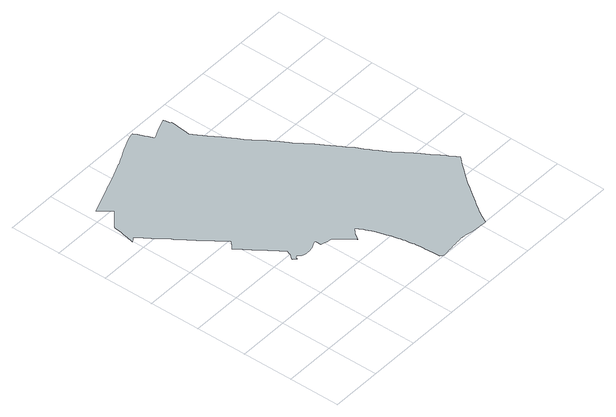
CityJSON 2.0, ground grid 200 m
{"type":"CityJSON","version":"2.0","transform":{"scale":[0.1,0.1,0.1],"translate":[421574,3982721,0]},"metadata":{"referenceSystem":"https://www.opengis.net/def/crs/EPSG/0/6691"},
"CityObjects":{
"object1":{"type":"GenericCityObject","attributes":{"function":"22","validFromType":"1","enactmentFiscalYear":1973,"custodian":"Null","notificationNumber":"Null","finalNotificationDate":"2004-05-17","finalNotificationNumber":"Null","urbanPlanType":"21","nominalArea":5347,"prefecture":"08","city":"08220"},"geometry":[{"type":"MultiSurface","lod":"1","boundaries":[[[0,1,2,3,4,5,6,7,8,9,10,11,12,13,14,15,16,17,18,19,20,21,22,23,24,25,26,27,28,29,30,31,32,33,34,35,36,37,38,39,40,41,42,43,44,45,46,47,48,49,50,51,52,53,54,55,56,57,58,59,60,61,62,63,64,65,66,67,68,69,70,71,72,73,74,75,76,77,78,79,80,81,82,83,84,85,86,87,88,89,90,91,92,93,94,95,96,97,98,99,100,101,102,103,104,105,106,107,108,109,110,111,112,113,114,115,116,117,118,119,120,121,122,123,124,125,126,127,128,129,130,131,132,133,134,135,136,137,138,139,140,141,142,143,144,145,146,147,148,149,150,151,152,153,154,155,156,157,158,159,160,161,162,163,164,165,166,167,168,169,170,171,172,173,174,175,176,177,178,179,180,181,182,183,184,185,186,187,188,189,190,191,192,193,194,195,196,197,198,199,200,201,202,203,204,205,206,207,208,209,210,211,212,213,214,215,216,217,218,219,220,221,222,223,224,225,226,227,228,229,230,231,232,233,234,235,236,237,238,239,240,241,242,243,244,245,246,247,248,249,250,251,252,253,254,255,256,257,258,259,260,261,262,263,264,265,266,267,268,269,270,271,272,273,274,275,276,277,278,279,280,281,282,283,284,285,286,287,288,289,290,291,292,293,294,295,296]]]}]}
},
"vertices":[
[4416,11436,0],[4361,11552,0],[4329,11618,0],[4257,11761,0],[4182,11912,0],[4127,11897,0],[3894,11834,0],[3795,11794,0],[3655,11736,0],[3629,11724,0],[3605,11713,0],[3457,11645,0],[3173,11502,0],[3149,11491,0],[3098,11467,0],[2935,11390,0],[2769,11315,0],[2708,11288,0],[2700,11284,0],[2584,11239,0],[2206,11091,0],[1799,10927,0],[1659,10874,0],[1591,10848,0],[1513,10818,0],[1164,10678,0],[1007,10616,0],[924,10584,0],[882,10567,0],[827,10546,0],[806,10538,0],[533,10433,0],[428,10392,0],[461,10349,0],[806,9919,0],[724,9851,0],[576,9726,0],[520,9679,0],[370,9556,0],[296,9497,0],[250,9461,0],[193,9409,0],[167,9373,0],[166,9360,0],[163,9330,0],[156,9283,0],[147,9188,0],[140,9131,0],[137,9105,0],[102,8946,0],[78,8839,0],[50,8700,0],[45,8655,0],[37,8615,0],[1,8466,0],[73,8518,0],[176,8591,0],[179,8587,0],[220,8531,0],[542,8091,0],[693,7886,0],[728,7844,0],[930,7543,0],[968,7489,0],[1042,7384,0],[1222,7124,0],[1284,7037,0],[1404,6866,0],[1450,6816,0],[2094,5944,0],[2094,5919,0],[1912,5756,0],[1852,5702,0],[1826,5678,0],[1857,5636,0],[2047,5378,0],[2215,5145,0],[2337,4977,0],[2399,4901,0],[2531,4717,0],[2665,4531,0],[2698,4484,0],[2759,4397,0],[2771,4380,0],[2812,4319,0],[2856,4255,0],[2917,4163,0],[2906,4144,0],[2867,4078,0],[2867,4074,0],[2861,4047,0],[2854,4025,0],[2847,4006,0],[2836,3986,0],[2808,3947,0],[2723,3842,0],[2713,3825,0],[2698,3791,0],[2828,3689,0],[2842,3747,0],[2866,3778,0],[2898,3788,0],[2915,3789,0],[2943,3787,0],[2981,3762,0],[3030,3709,0],[3066,3676,0],[3088,3662,0],[3114,3649,0],[3145,3638,0],[3186,3630,0],[3238,3622,0],[3284,3616,0],[3348,3617,0],[3425,3625,0],[3488,3640,0],[3555,3661,0],[3682,3722,0],[3779,3760,0],[3815,3771,0],[3867,3779,0],[3878,3780,0],[3884,3764,0],[3886,3527,0],[3911,3528,0],[3926,3526,0],[3963,3513,0],[4148,3459,0],[4207,3446,0],[4292,3427,0],[4330,3421,0],[4850,2734,0],[4861,2753,0],[4898,2818,0],[4976,2925,0],[4998,2956,0],[5038,3013,0],[5076,3052,0],[5089,3067,0],[5188,3169,0],[5190,3170,0],[5221,3171,0],[5229,3156,0],[5292,3043,0],[5365,2905,0],[5388,2854,0],[5435,2749,0],[5447,2722,0],[5447,2721,0],[5511,2570,0],[5575,2374,0],[5649,2149,0],[5698,1978,0],[5721,1885,0],[5757,1741,0],[5782,1646,0],[5793,1605,0],[5800,1568,0],[5801,1559,0],[5817,1474,0],[5841,1324,0],[5856,1198,0],[5878,1178,0],[5883,1123,0],[5884,1109,0],[5897,953,0],[5897,907,0],[5911,730,0],[5911,725,0],[5926,528,0],[5936,357,0],[5939,300,0],[5943,178,0],[5945,142,0],[5945,121,0],[6039,48,0],[6078,16,0],[6274,41,0],[6377,53,0],[6482,65,0],[6608,78,0],[6754,93,0],[6852,103,0],[6956,113,0],[7091,122,0],[7148,124,0],[7170,124,0],[7212,119,0],[7251,113,0],[7304,104,0],[7342,98,0],[7380,92,0],[7548,64,0],[7736,40,0],[7759,37,0],[7792,35,0],[7827,33,0],[7902,28,0],[7992,22,0],[8031,20,0],[8053,17,0],[8083,16,0],[8233,4,0],[8366,271,0],[8418,357,0],[8481,460,0],[8486,468,0],[8516,515,0],[8528,533,0],[8563,587,0],[8568,595,0],[8576,606,0],[8670,741,0],[8690,770,0],[8725,821,0],[8771,886,0],[8789,911,0],[8998,1206,0],[9162,1425,0],[9246,1545,0],[9311,1635,0],[9366,1711,0],[9432,1797,0],[9455,1827,0],[9474,1851,0],[9527,1916,0],[9596,1999,0],[9624,2035,0],[9702,2132,0],[9825,2279,0],[9975,2450,0],[10163,2658,0],[10232,2735,0],[10152,2865,0],[10019,3076,0],[9986,3128,0],[9966,3158,0],[9912,3242,0],[9864,3312,0],[9833,3358,0],[9781,3441,0],[9684,3598,0],[9514,3870,0],[9385,4061,0],[9297,4192,0],[9202,4327,0],[9093,4458,0],[9073,4485,0],[9053,4512,0],[8961,4666,0],[8881,4806,0],[8815,4922,0],[8787,4970,0],[8744,5049,0],[8631,5239,0],[8620,5255,0],[8594,5301,0],[8491,5487,0],[8414,5657,0],[8357,5748,0],[8190,6012,0],[8126,6113,0],[7910,6455,0],[7894,6481,0],[7639,6902,0],[7537,7050,0],[7432,7200,0],[7215,7516,0],[7164,7617,0],[6990,7881,0],[6898,8019,0],[6833,8135,0],[6779,8230,0],[6569,8480,0],[6470,8648,0],[6321,8886,0],[6215,9080,0],[6177,9140,0],[6112,9241,0],[5939,9515,0],[5688,9921,0],[5598,10056,0],[5543,10147,0],[5501,10213,0],[5368,10457,0],[5391,10663,0],[5414,10843,0],[5459,11185,0],[5467,11274,0],[5400,11284,0],[5394,11378,0],[5380,11473,0],[5365,11547,0],[5353,11543,0],[4831,11338,0],[4534,11212,0],[4504,11218,0]
]}
